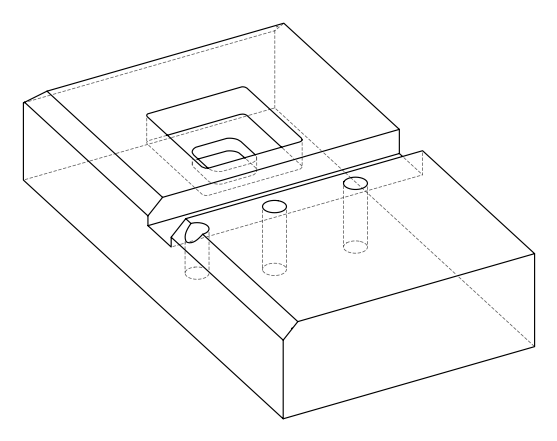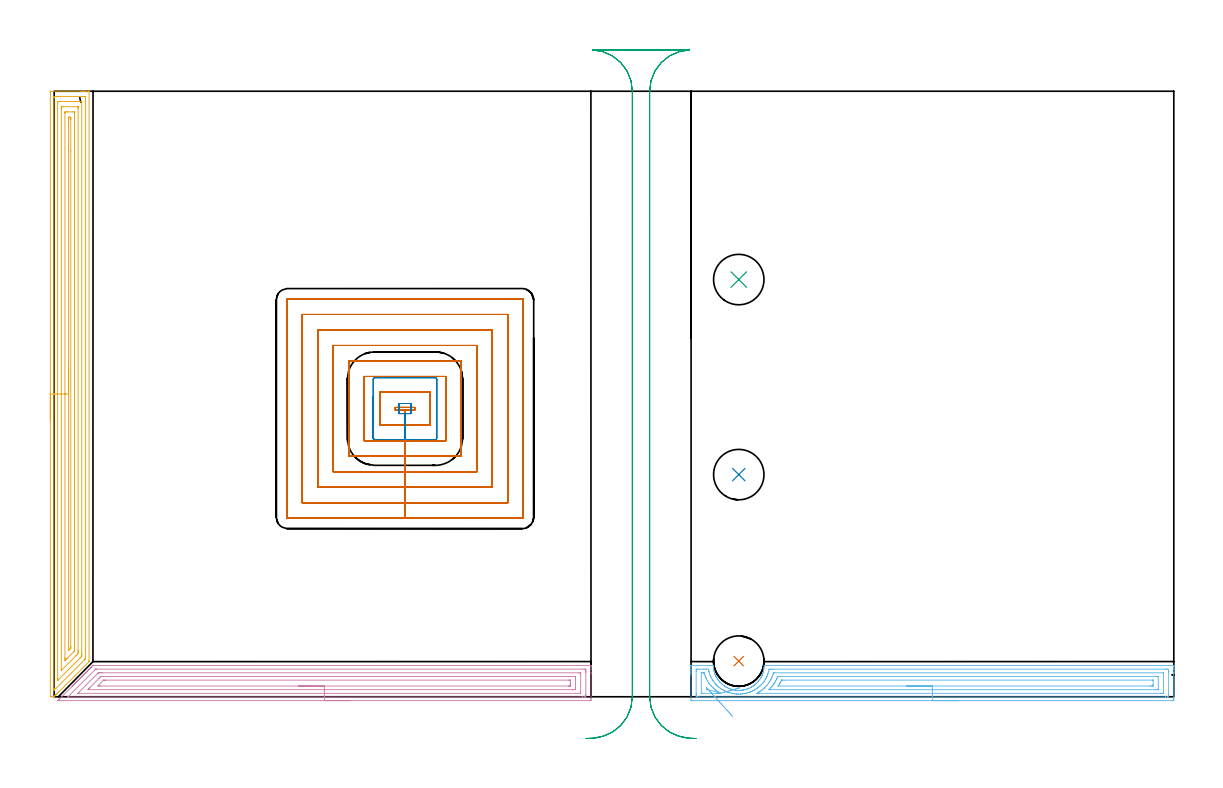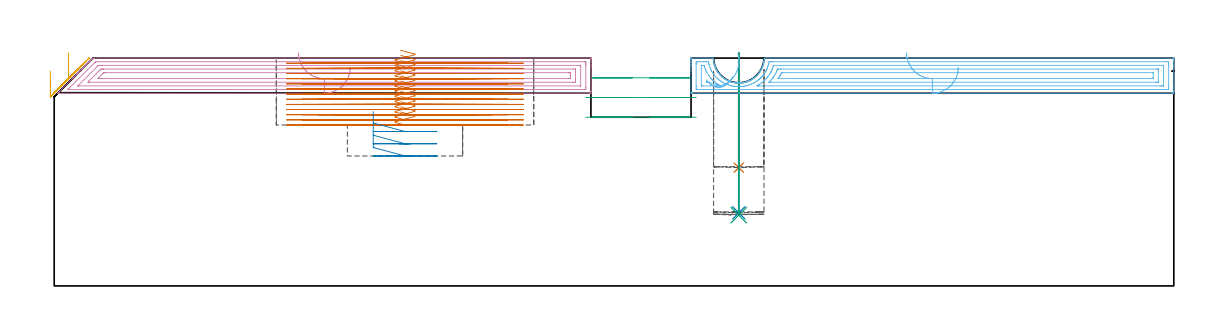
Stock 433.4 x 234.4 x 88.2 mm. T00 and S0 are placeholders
(PLAN: 9 operations, 4 tool changes, 73.3 min)
(1 INDEXABLE_INSERT_DRILL_BLIND_HOLE_FROM_SOLID | STEP1POCKET | NXT0302_010 | 0.18 min | 12574 mm3)
(2 INDEXABLE_INSERT_DRILL_BLIND_HOLE_FROM_SOLID_1 | STEP1POCKET_1 | NXT0302_010 | 0.25 min | 17792 mm3)
(3 INDEXABLE_INSERT_DRILL_BLIND_HOLE_FROM_SOLID_2 | STEP1POCKET_2 | NXT0302_010 | 0.25 min | 18059 mm3)
(4 AREA_MILL | FG_CHAMFER_SURFACE | UGT0205_001 | 8.28 min | 19848 mm3)
(5 AREA_MILL_1 | FG_CHAMFER_SURFACE_1 | UGT0205_001 | 11.18 min | 25410 mm3)
(6 AREA_MILL_2 | FG_CHAMFER_SURFACE_2 | UGT0205_001 | 7.59 min | 17321 mm3)
(7 MILL_RECTANGULAR_POCKET | POCKET_RECTANGULAR_STRAIGHT | NXT0201_009 | Follow Part, ap 2, ae 75% | 40.64 min | 239277 mm3)
(8 MILL_RECTANGULAR_POCKET_1 | POCKET_RECTANGULAR_STRAIGHT_1 | UGT0201_136 | Follow Part, ap 5, ae 75% | 1.23 min | 22348 mm3)
(9 MILL_RECTANGULAR_SLOT | SLOT_RECTANGULAR | UGT0201_004 | Follow Part, ap 8, ae 75% | 3.7 min | 206503 mm3)
(TOOL NXT0302_010 | Index. Insert Drill 19.5mm [880-D1950L25-05] | D19.5 PA176 FL98 Z2)
(TOOL UGT0205_001 | Chamfer Mill 20 x 3 x 45 deg. | D20 FL50 Z2)
(TOOL NXT0201_009 | ENDMILL 8mm [2P460-0800-NA 1630] | D8 FL26 Z6)
(TOOL UGT0201_136 | Carbide End Mill 20.0 | D20 FL30 Z4)
(TOOL UGT0201_004 | End Mill 32 mm | D32 FL53 Z6)
(OP 1 INDEXABLE_INSERT_DRILL_BLIND_HOLE_FROM_SOLID)
G17 G21 G94 G90
T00 M6
G54
G17 G0 G90 X265. Y13.8 S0 M3
G43 Z98.2 H1
G94 G81 G98 Z45.8 F250. R90.2
G80
M5
M2
(OP 2 INDEXABLE_INSERT_DRILL_BLIND_HOLE_FROM_SOLID_1)
G17 G21 G94 G90
T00 M6
G54
G17 G0 G90 X265. Y86. S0 M3
G43 Z98.2 H1
G94 G81 G98 Z28.3 F250. R90.2
G80
M5
M2
(OP 3 INDEXABLE_INSERT_DRILL_BLIND_HOLE_FROM_SOLID_2)
G17 G21 G94 G90
T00 M6
G54
G17 G0 G90 X265. Y161.5 S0 M3
G43 Z98.2 H1
G94 G81 G98 Z27.4 F250. R90.2
G80
M5
M2
(OP 4 AREA_MILL)
G17 G21 G94 G90
T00 M6
G54
G17 G0 G90 X114.6 Y-1.5 S1061 M3
G43 Z98.2 H0
Z84.6
G94 G1 X114.562 Z83.728 F250.
X114.448 Z82.863
X114.259 Z82.012
X113.997 Z81.18
X113.663 Z80.374
X113.26 Z79.6
X112.792 Z78.864
X112.26 Z78.172
X111.671 Z77.529
X111.028 Z76.939
X110.336 Z76.408
X109.6 Z75.94
X108.826 Z75.537
X108.02 Z75.203
X107.188 Z74.941
X106.336 Z74.752
X105.472 Z74.638
X104.6 Z74.6
X1.62
X1.407 Y-1.497
Y-1.492 Z74.605
X1.878 Y-1.022 Z75.078
X2.266 Y-0.633 Z75.465
X6.969 Y4.07 Z80.169
X7.012 Y4.113 Z80.211
X7.057 Y4.157 Z80.256
X7.265 Y4.365 Z80.464
X7.309 Y4.41 Z80.507
X7.354 Y4.455 Z80.554
X7.561 Y4.661 Z80.76
X7.605 Y4.707 Z80.804
X7.652 Y4.752 Z80.851
X7.857 Y4.957 Z81.056
X7.902 Y5.003 Z81.1
X7.949 Y5.05 Z81.149
X8.153 Y5.253 Z81.352
X8.199 Y5.3 Z81.397
X8.247 Y5.347 Z81.446
X8.449 Y5.549 Z81.648
X8.495 Y5.597 Z81.694
X8.544 Y5.644 Z81.743
X8.745 Y5.845 Z81.944
X8.792 Y5.893 Z81.99
X8.841 Y5.942 Z82.041
X9.041 Y6.141 Z82.24
X9.089 Y6.19 Z82.287
X9.139 Y6.239 Z82.338
X9.336 Y6.437 Z82.536
X9.385 Y6.487 Z82.584
X9.436 Y6.537 Z82.636
X9.632 Y6.733 Z82.832
X9.682 Y6.783 Z82.88
X9.734 Y6.834 Z82.933
X9.928 Y7.029 Z83.128
X9.979 Y7.08 Z83.177
X10.031 Y7.131 Z83.23
X10.224 Y7.325 Z83.424
X10.275 Y7.377 Z83.473
X10.328 Y7.429 Z83.528
X10.52 Y7.62 Z83.719
X10.572 Y7.673 Z83.77
X10.626 Y7.726 Z83.825
X10.816 Y7.916 Z84.015
X10.868 Y7.97 Z84.067
X10.923 Y8.023 Z84.122
X11.112 Y8.212 Z84.311
X11.165 Y8.266 Z84.363
X11.22 Y8.321 Z84.42
X11.408 Y8.508 Z84.607
X11.462 Y8.563 Z84.66
X11.518 Y8.618 Z84.717
X11.704 Y8.804 Z84.903
X11.758 Y8.86 Z84.957
X11.815 Y8.916 Z85.015
X12. Y9.1 Z85.199
X12.055 Y9.156 Z85.253
X12.113 Y9.213 Z85.312
X12.296 Y9.396 Z85.495
X12.352 Y9.453 Z85.55
X12.41 Y9.51 Z85.609
X12.591 Y9.692 Z85.791
X12.648 Y9.75 Z85.846
X12.707 Y9.808 Z85.907
X12.887 Y9.988 Z86.087
X12.945 Y10.046 Z86.143
X13.005 Y10.105 Z86.204
X13.183 Y10.284 Z86.383
X13.242 Y10.343 Z86.44
X13.302 Y10.403 Z86.502
X13.479 Y10.58 Z86.679
X13.538 Y10.64 Z86.736
X13.6 Y10.7 Z86.799
X13.775 Y10.876 Z86.975
X13.835 Y10.936 Z87.033
X13.897 Y10.997 Z87.096
X14.071 Y11.171 Z87.27
X14.131 Y11.233 Z87.33
X14.194 Y11.295 Z87.394
X14.367 Y11.467 Z87.566
X14.428 Y11.53 Z87.626
X14.925 Y12.025 Z88.124
X14.996 Y12.094 Z88.192
X15.384 Y12.1 Z88.2
X207.645
X207.79 Y12.097 Z88.188
X207.793 Y12.058 Z88.15
X207.8 Y11.703 Z87.802
Y11.259 Z87.359
Y10.64 Z86.735
Y9.44 Z85.537
Y8.86 Z84.954
Y-0.64 Z75.458
X207.798 Y-0.93 Z75.167
X207.792 Y-1.492 Z74.606
X207.764 Y-1.494 Z74.604
X207.199 Y-1.5 Z74.6
X104.6
Y-0.086 Z76.014
X5.57
X5.524 Y-0.085 Z76.015
X5.432 Y-0.082 Z76.018
X5.285 Y-0.076 Z76.024
X5.317 Y-0.04 Z76.06
X5.441 Y0.089 Z76.189
X5.57 Y0.22 Z76.32
X15.687 Y10.337 Z86.437
X15.993 Y10.64 Z86.74
X16.026 Y10.668 Z86.768
X16.039 Y10.678 Z86.778
X16.092 Y10.681 Z86.781
X16.184 Y10.685 Z86.785
X16.23 Y10.686 Z86.786
X16.276
X204.522
X205.371 Y10.683 Z86.783
X205.414 Y10.68 Z86.78
X205.79 Y10.64 Z86.74
X205.797 Y10.258 Z86.358
X205.799 Y9.75 Z85.85
X205.8 Y9.365 Z85.465
X205.799 Y0.85 Z76.95
X205.798 Y0.468 Z76.568
X205.79 Y-0.04 Z76.06
X205.455 Y-0.08 Z76.02
X205.414 Y-0.082 Z76.018
X204.568 Y-0.086 Z76.014
X204.522
X104.6
Y1.328 Z77.428
X9.551 Y1.329 Z77.429
X9.15 Y1.332 Z77.432
X9.139 Y1.334 Z77.434
Y1.336 Z77.436
Y1.338 Z77.438
X16.659 Y8.86 Z84.96
X16.915 Y9.112 Z85.212
X17.003 Y9.197 Z85.297
X17.071 Y9.26 Z85.36
X17.168 Y9.264 Z85.364
X17.65 Y9.269 Z85.369
X18.06 Y9.271 Z85.371
X18.54
X203.218
X203.63 Y9.269 Z85.369
X203.766 Y9.266 Z85.366
X203.783 Y9.265 Z85.365
X203.79 Y9.232 Z85.332
X203.795 Y9.142 Z85.242
X203.798 Y9.029 Z85.129
X203.8 Y8.86 Z84.96
Y8.69 Z84.79
Y1.571 Z77.671
X203.796 Y1.401 Z77.501
X203.792 Y1.353 Z77.453
X203.788 Y1.334 Z77.434
X203.783 Y1.333 Z77.433
X203.733 Y1.33 Z77.43
X203.63 Y1.329 Z77.429
X104.6 Y1.328 Z77.428
Y2.743 Z78.843
X13.6
X13.486 Y2.744 Z78.844
X13.037 Y2.749 Z78.849
X13.245 Y2.984 Z79.084
X13.404 Y3.151 Z79.251
X13.6 Y3.351 Z79.451
X13.684 Y3.436 Z79.536
X17.329 Y7.08 Z83.18
X17.695 Y7.444 Z83.544
X18.06 Y7.802 Z83.902
X18.121 Y7.85 Z83.95
X18.178 Y7.853 Z83.953
X18.953 Y7.857 Z83.957
X19.065
X201.067
X201.748 Y7.852 Z83.952
X201.782 Y7.851 Z83.951
X201.79 Y7.817 Z83.917
X201.795 Y7.719 Z83.819
X201.798 Y7.521 Z83.621
X201.8 Y7.125 Z83.225
Y3.52 Z79.62
X201.798 Y3.098 Z79.198
X201.794 Y2.887 Z78.987
X201.79 Y2.782 Z78.882
X201.777 Y2.749 Z78.849
X201.728 Y2.747 Z78.847
X200.953 Y2.743 Z78.843
X200.841
X104.6
Y4.157 Z80.257
X18.06
X17.421 Y4.158 Z80.258
X17.168 Y4.16 Z80.26
X16.931 Y4.164 Z80.264
X17.116 Y4.41 Z80.51
X17.139 Y4.439 Z80.539
X17.168 Y4.47 Z80.57
X18.953 Y6.254 Z82.354
X19.125 Y6.415 Z82.515
X19.156 Y6.436 Z82.536
X19.193 Y6.439 Z82.539
X19.272 Y6.441 Z82.541
X19.591 Y6.443 Z82.543
X19.845
X199.169
X199.423 Y6.442 Z82.542
X199.592 Y6.44 Z82.54
X199.727 Y6.436 Z82.536
X199.79 Y6.43 Z82.53
X199.792 Y6.399 Z82.499
X199.796 Y6.19 Z82.29
X199.8 Y5.561 Z81.661
Y5.3 Z81.4
Y4.671 Z80.771
X199.798 Y4.41 Z80.51
X199.795 Y4.253 Z80.353
X199.79 Y4.175 Z80.275
X199.786 Y4.164 Z80.264
X199.749 Y4.161 Z80.261
X199.677 Y4.159 Z80.259
X199.423 Y4.157 Z80.257
X199.169
X104.6
X103.728 Z80.295
X102.864 Z80.409
X102.012 Z80.598
X101.18 Z80.86
X100.374 Z81.194
X99.6 Z81.597
X98.864 Z82.065
X98.172 Z82.596
X97.529 Z83.186
X96.94 Z83.829
X96.408 Z84.521
X95.94 Z85.257
X95.537 Z86.031
X95.203 Z86.837
X94.941 Z87.669
X94.752 Z88.52
X94.638 Z89.385
X94.6 Z90.257
G0 Z98.2
M5
M2
(OP 5 AREA_MILL_1)
G17 G21 G94 G90
T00 M6
G54
G17 G0 G90 X-1.5 Y107.2 S1061 M3
G43 Z98.2 H0
Z83.2
G94 G1 Y107.238 Z82.328 F250.
Y107.352 Z81.464
Y107.541 Z80.612
Y107.803 Z79.78
Y108.137 Z78.974
Y108.54 Z78.2
Y109.008 Z77.464
Y109.54 Z76.772
Y110.129 Z76.129
Y110.772 Z75.54
Y111.464 Z75.009
Y112.2 Z74.54
Y112.974 Z74.137
Y113.78 Z73.803
Y114.612 Z73.541
Y115.463 Z73.352
Y116.328 Z73.238
Y117.2 Z73.2
Y233.782
X-1.495 Y234.225 Z73.203
X-1.492 Y234.39 Z73.206
X-1.322 Y234.4 Z73.375
X10.407 Z85.101
X10.95 Z85.647
X11.288 Z85.984
X11.831 Z86.527
X12.169 Z86.864
X13.155 Z87.855
X13.497 Y234.394 Z88.187
Y234.393 Z88.188
X13.5 Y234.229 Z88.2
Y14.018
X13.502 Y13.61 Z88.196
X13.492 Y13.592 Z88.191
X1.593 Y1.692 Z76.29
X1.264 Y1.364 Z75.964
X1.032 Y1.132 Z75.732
X0.817 Y0.916 Z75.515
X0.712 Y0.81 Z75.408
X0.611 Y0.711 Z75.311
X0.518 Y0.618 Z75.218
X0.418 Y0.517 Z75.114
X0.321 Y0.421 Z75.021
X0.22 Y0.32 Z74.92
X0.125 Y0.223 Z74.821
X0.031 Y0.131 Z74.731
X-0.081 Y0.022 Z74.619
X-0.108 Y0.003 Z74.59
X-0.169 Y0.001 Z74.529
X-0.202 Y0. Z74.496
X-0.434 Z74.265
X-1.267 Z73.432
X-1.493 Y0.01 Z73.205
X-1.5 Y0.06 Z73.2
Y117.2
X-0.086 Z74.614
X-0.085 Y231.91 Z74.615
X-0.084 Y231.995 Z74.616
X-0.079 Y232.39 Z74.621
X0.316 Y232.397 Z75.016
X0.712 Y232.399 Z75.412
X1.194 Y232.4 Z75.894
X11.288 Y232.399 Z85.988
X11.773 Y232.397 Z86.473
X11.987 Y232.39 Z86.687
X12.079 Y232.364 Z86.779
X12.084 Y232.081 Z86.784
X12.085 Y231.995 Z86.785
Y14.912
X12.083 Y14.71 Z86.783
X12.081 Y14.66 Z86.781
X12.078 Y14.64 Z86.778
X12.063 Y14.621 Z86.763
X11.999 Y14.553 Z86.699
X11.821 Y14.371 Z86.521
X0.068 Y2.618 Z74.768
X-0.03 Y2.523 Z74.67
X-0.063 Y2.494 Z74.637
X-0.077 Y2.484 Z74.623
X-0.079 Y2.49 Z74.621
X-0.081 Y2.597 Z74.619
X-0.086 Y3.213 Z74.614
Y3.298
Y117.2
X1.328 Z76.028
X1.329 Y230.209 Z76.029
X1.33 Y230.343 Z76.03
X1.332 Y230.375 Z76.032
X1.335 Y230.386 Z76.035
X1.343 Y230.39 Z76.043
X1.407 Y230.397 Z76.107
X1.593 Y230.399 Z76.293
X2.286 Y230.4 Z76.986
X10.218 Z84.918
X10.407 Y230.398 Z85.107
X10.595 Y230.394 Z85.295
X10.648 Y230.39 Z85.348
X10.665 Y230.384 Z85.365
X10.667 Y230.369 Z85.367
X10.67 Y230.298 Z85.37
X10.671 Y230.209 Z85.371
Y229.94
Y16.698
Y16.431
X10.666 Y15.805 Z85.366
X10.664 Y15.676 Z85.364
X10.601 Y15.608 Z85.301
X10.407 Y15.408 Z85.107
X10.161 Y15.161 Z84.861
X9.912 Y14.912 Z84.612
X1.593 Y6.593 Z76.293
X1.456 Y6.458 Z76.156
X1.364 Y6.372 Z76.064
X1.338 Y6.349 Z76.038
X1.335 Y6.361 Z76.035
X1.333 Y6.424 Z76.033
X1.33 Y6.603 Z76.03
X1.329 Y6.871 Z76.029
X1.328 Y7.14 Z76.028
Y117.2
X2.743 Z77.443
Y227.529
X2.745 Y228.148 Z77.445
X2.748 Y228.357 Z77.448
X2.749 Y228.385 Z77.449
X2.766 Y228.39 Z77.466
X2.819 Y228.395 Z77.519
X2.926 Y228.398 Z77.626
X3.356 Y228.4 Z78.056
X9.076 Y228.399 Z83.776
X9.179 Y228.397 Z83.879
X9.23 Y228.393 Z83.93
X9.25 Y228.39 Z83.95
X9.251 Y228.376 Z83.951
X9.254 Y228.269 Z83.954
X9.257 Y227.801 Z83.957
Y17.864
X9.255 Y17.592 Z83.955
X9.25 Y16.977 Z83.95
X9.243 Y16.698 Z83.943
X8.501 Y15.95 Z83.201
X2.881 Y10.33 Z77.581
X2.839 Y10.29 Z77.539
X2.772 Y10.23 Z77.472
X2.749 Y10.21 Z77.449
X2.747 Y10.229 Z77.447
X2.745 Y10.282 Z77.445
X2.743 Y10.445 Z77.443
Y10.732
Y117.2
X4.157 Z78.857
Y225.905
X4.159 Y226.068 Z78.859
X4.164 Y226.385 Z78.864
X4.237 Y226.39 Z78.937
X4.472 Y226.397 Z79.172
X5.119 Y226.4 Z79.819
X5.351 Z80.051
X7.113 Z81.813
X7.763 Y226.399 Z82.463
X7.806 Y226.397 Z82.506
X7.829 Y226.394 Z82.529
X7.835 Y226.392 Z82.535
X7.837 Y226.312 Z82.537
X7.842 Y225.986 Z82.542
X7.843 Y225.823 Z82.543
Y225.742
Y18.322
X7.842 Y18.159 Z82.542
X7.838 Y17.833 Z82.538
X7.836 Y17.745 Z82.536
X7.829 Y17.735 Z82.529
X7.809 Y17.711 Z82.509
X7.763 Y17.661 Z82.463
X7.728 Y17.626 Z82.428
X5.013 Y14.912 Z79.713
X4.622 Y14.522 Z79.322
X4.237 Y14.144 Z78.937
X4.173 Y14.083 Z78.873
X4.162 Y14.094 Z78.862
X4.16 Y14.097 Z78.86
X4.157 Y14.912 Z78.857
Y14.993
Y117.2
X5.571 Z80.271
Y223.062
X5.572 Y223.496 Z80.272
X5.575 Y223.955 Z80.275
X5.578 Y224.383 Z80.278
X6. Y224.39 Z80.7
X6.422 Y224.38 Z81.122
X6.425 Y223.955 Z81.125
X6.428 Y223.522 Z81.128
X6.429 Y211.349 Z81.129
X6.428 Y19.378 Z81.128
X6.426 Y18.947 Z81.126
X6.422 Y18.83 Z81.122
X6.419 Y18.779 Z81.119
X6.384 Y18.742 Z81.084
X6.137 Y18.485 Z80.837
X6.068 Y18.416 Z80.768
X6. Y18.348 Z80.7
X5.621 Y17.976 Z80.321
X5.589 Y17.949 Z80.289
X5.577 Y17.941 Z80.277
X5.574 Y17.958 Z80.274
X5.573 Y17.977 Z80.273
X5.571 Y18.026 Z80.271
Y117.2
Y118.072 Z80.309
Y118.936 Z80.423
Y119.788 Z80.612
Y120.62 Z80.874
Y121.426 Z81.208
Y122.2 Z81.611
Y122.936 Z82.08
Y123.628 Z82.611
Y124.271 Z83.2
Y124.86 Z83.843
Y125.391 Z84.535
Y125.86 Z85.271
Y126.263 Z86.045
Y126.597 Z86.851
Y126.859 Z87.683
Y127.048 Z88.535
Y127.162 Z89.4
Y127.2 Z90.271
G0 Z98.2
M5
M2
(OP 6 AREA_MILL_2)
G17 G21 G94 G90
T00 M6
G54
G17 G0 G90 X349.95 Y-1.5 S1061 M3
G43 Z98.2 H0
Z84.6
G94 G1 X349.912 Z83.728 F250.
X349.798 Z82.864
X349.609 Z82.012
X349.347 Z81.18
X349.013 Z80.374
X348.61 Z79.6
X348.142 Z78.864
X347.61 Z78.172
X347.021 Z77.529
X346.378 Z76.94
X345.686 Z76.409
X344.95 Z75.94
X344.176 Z75.537
X343.37 Z75.203
X342.538 Z74.941
X341.686 Z74.752
X340.822 Z74.638
X339.95 Z74.6
X247.109
X246.785 Y-1.497 Z74.602
X246.51 Y-1.492 Z74.606
X246.5 Y-1.213 Z74.885
Y8.86 Z84.954
Y9.426 Z85.522
Y9.75 Z85.846
Y10.316 Z86.412
Y10.64 Z86.735
Y11.288 Z87.387
Y11.685 Z87.784
X246.507 Y12.056 Z88.148
X246.51 Y12.097 Z88.188
X246.663 Y12.1 Z88.2
X255.143
X255.149 Y12.098 Z88.197
X255.152 Y12.096 Z88.196
X255.176 Y11.631 Z87.729
X255.212 Y11.228 Z87.324
X255.216 Y11.193 Z87.288
X255.224 Y11.116 Z87.212
X255.358 Y10.341 Z86.44
X255.456 Y9.897 Z85.996
X255.497 Y9.75 Z85.846
X255.536 Y9.608 Z85.707
X255.578 Y9.456 Z85.555
X255.724 Y9.011 Z85.11
X255.797 Y8.816 Z84.914
X255.835 Y8.716 Z84.815
X255.889 Y8.571 Z84.67
X255.955 Y8.415 Z84.513
X255.999 Y8.309 Z84.408
X256.036 Y8.227 Z84.325
X256.116 Y8.05 Z84.147
X256.158 Y7.97 Z84.066
X256.233 Y7.822 Z83.921
X256.304 Y7.685 Z83.785
X256.334 Y7.634 Z83.733
X256.396 Y7.525 Z83.621
X256.442 Y7.444 Z83.542
X256.558 Y7.239 Z83.338
X256.834 Y6.8 Z82.9
X257.008 Y6.546 Z82.645
X257.226 Y6.261 Z82.359
X257.252 Y6.227 Z82.326
X257.282 Y6.19 Z82.289
X257.505 Y5.917 Z82.013
X257.657 Y5.745 Z81.839
X257.7 Y5.695 Z81.791
X257.821 Y5.562 Z81.66
X257.899 Y5.477 Z81.576
X258.362 Y5.03 Z81.129
X258.573 Y4.84 Z80.94
X258.791 Y4.657 Z80.757
X259.133 Y4.396 Z80.495
X259.285 Y4.286 Z80.385
X259.48 Y4.145 Z80.244
X259.581 Y4.077 Z80.176
X259.683 Y4.012 Z80.111
X260.126 Y3.751 Z79.85
X260.269 Y3.673 Z79.773
X260.499 Y3.55 Z79.647
X260.553 Y3.52 Z79.619
X260.575 Y3.508 Z79.607
X261.096 Y3.261 Z79.357
X261.186 Y3.223 Z79.323
X261.282 Y3.185 Z79.284
X261.392 Y3.143 Z79.238
X261.467 Y3.113 Z79.209
X261.726 Y3.02 Z79.118
X261.911 Y2.954 Z79.053
X262.359 Y2.817 Z78.916
X262.804 Y2.704 Z78.803
X263.251 Y2.612 Z78.711
X263.624 Y2.555 Z78.651
X263.696 Y2.544 Z78.64
X264.142 Y2.494 Z78.59
X264.376 Y2.478 Z78.576
X264.483 Y2.472 Z78.567
X264.569 Y2.466 Z78.564
X264.588 Y2.465 Z78.562
X264.963 Y2.457 Z78.55
X265.034 Y2.455 Z78.549
X265.48 Y2.469 Z78.565
X265.526 Y2.472 Z78.567
X265.61 Y2.478 Z78.575
X265.856 Y2.497 Z78.59
X265.926 Y2.502 Z78.596
X266.268 Y2.54 Z78.639
X266.373 Y2.553 Z78.651
X266.748 Y2.615 Z78.712
X266.818 Y2.626 Z78.724
X267.265 Y2.721 Z78.82
X267.641 Y2.82 Z78.917
X267.71 Y2.838 Z78.935
X268.157 Y2.979 Z79.076
X268.332 Y3.042 Z79.139
X268.534 Y3.115 Z79.21
X268.602 Y3.139 Z79.236
X268.669 Y3.165 Z79.264
X268.814 Y3.223 Z79.322
X268.904 Y3.26 Z79.358
X268.98 Y3.298 Z79.394
X269.493 Y3.544 Z79.643
X269.873 Y3.753 Z79.849
X269.943 Y3.791 Z79.887
X270.385 Y4.056 Z80.154
X270.462 Y4.107 Z80.206
X270.519 Y4.145 Z80.244
X270.881 Y4.41 Z80.506
X270.902 Y4.425 Z80.522
X271.212 Y4.665 Z80.764
X271.277 Y4.716 Z80.815
X271.634 Y5.03 Z81.129
X272.169 Y5.553 Z81.65
X272.492 Y5.916 Z82.013
X272.784 Y6.275 Z82.375
X273.061 Y6.644 Z82.743
X273.167 Y6.8 Z82.899
X273.327 Y7.056 Z83.155
X273.442 Y7.239 Z83.338
X273.66 Y7.625 Z83.725
X273.693 Y7.685 Z83.785
X273.804 Y7.906 Z84.004
X273.836 Y7.97 Z84.066
X273.89 Y8.076 Z84.175
X273.953 Y8.2 Z84.299
X273.965 Y8.23 Z84.329
X274.043 Y8.415 Z84.509
X274.109 Y8.572 Z84.668
X274.276 Y9.012 Z85.11
X274.422 Y9.456 Z85.554
X274.503 Y9.75 Z85.843
X274.544 Y9.899 Z85.994
X274.646 Y10.342 Z86.439
X274.725 Y10.784 Z86.881
X274.78 Y11.226 Z87.325
X274.846 Y12.012 Z88.11
X274.859 Y12.094 Z88.192
X275.675 Y12.1 Z88.2
X433.237
X433.39 Y12.097 Z88.188
X433.393 Y12.056 Z88.148
X433.4 Y11.684 Z87.784
Y11.288 Z87.387
Y10.64 Z86.735
Y9.426 Z85.522
Y8.86 Z84.954
Y-0.647 Z75.451
X433.398 Y-0.93 Z75.168
X433.392 Y-1.492 Z74.606
X433.357 Y-1.494 Z74.604
X432.791 Y-1.5 Z74.6
X339.95
Y-0.086 Z76.014
X249.787 Y-0.085 Z76.015
X248.937 Y-0.083 Z76.017
X248.894 Y-0.08 Z76.02
X248.51 Y-0.04 Z76.06
X248.503 Y0.351 Z76.451
X248.501 Y0.85 Z76.95
X248.5 Y1.243 Z77.343
X248.501 Y9.75 Z85.85
X248.502 Y10.14 Z86.24
X248.51 Y10.64 Z86.74
X248.854 Y10.68 Z86.78
X248.894 Y10.682 Z86.782
X249.741 Y10.686 Z86.786
X251.526
X252.421 Y10.684 Z86.784
X252.465 Y10.683 Z86.783
X253.281 Y10.64 Z86.74
X253.296 Y10.578 Z86.678
X253.358 Y10.257 Z86.357
X253.468 Y9.75 Z85.85
X253.502 Y9.606 Z85.706
X253.73 Y8.86 Z84.96
X253.929 Y8.29 Z84.39
X254.065 Y7.97 Z84.07
X254.251 Y7.549 Z83.649
X254.503 Y7.08 Z83.18
X254.84 Y6.493 Z82.593
X255.037 Y6.19 Z82.29
X255.143 Y6.032 Z82.132
X255.71 Y5.3 Z81.4
X256.036 Y4.92 Z81.02
X256.285 Y4.654 Z80.754
X256.536 Y4.41 Z80.51
X256.929 Y4.042 Z80.142
X257.211 Y3.799 Z79.899
X257.567 Y3.52 Z79.62
X257.821 Y3.331 Z79.431
X258.436 Y2.908 Z79.008
X258.714 Y2.742 Z78.842
X258.758 Y2.717 Z78.817
X258.915 Y2.63 Z78.73
X259.607 Y2.272 Z78.372
X260.271 Y1.968 Z78.068
X260.499 Y1.874 Z77.974
X260.539 Y1.859 Z77.959
X260.878 Y1.74 Z77.84
X261.392 Y1.578 Z77.678
X261.626 Y1.508 Z77.608
X262.285 Y1.345 Z77.445
X262.783 Y1.244 Z77.344
X263.178 Y1.181 Z77.281
X263.332 Y1.158 Z77.258
X263.949 Y1.092 Z77.192
X264.07 Y1.083 Z77.183
X264.762 Y1.051 Z77.151
X264.963 Y1.045 Z77.145
X265.641 Y1.064 Z77.164
X265.856 Y1.079 Z77.179
X266.462 Y1.136 Z77.236
X266.748 Y1.17 Z77.27
X267.24 Y1.25 Z77.35
X267.641 Y1.331 Z77.431
X267.976 Y1.406 Z77.506
X268.534 Y1.556 Z77.656
X268.676 Y1.598 Z77.698
X269.122 Y1.74 Z77.84
X269.38 Y1.832 Z77.932
X269.427 Y1.85 Z77.95
X269.982 Y2.076 Z78.176
X270.319 Y2.236 Z78.336
X270.584 Y2.366 Z78.466
X271.09 Y2.63 Z78.73
X271.186 Y2.682 Z78.782
X271.212 Y2.698 Z78.798
X271.721 Y3.012 Z79.112
X272.105 Y3.275 Z79.375
X272.247 Y3.378 Z79.478
X272.436 Y3.52 Z79.62
X272.749 Y3.768 Z79.868
X272.997 Y3.978 Z80.078
X273.225 Y4.184 Z80.284
X273.463 Y4.41 Z80.51
X273.678 Y4.622 Z80.722
X273.89 Y4.839 Z80.939
X274.107 Y5.084 Z81.184
X274.289 Y5.3 Z81.4
X274.509 Y5.573 Z81.673
X274.783 Y5.926 Z82.026
X274.892 Y6.081 Z82.181
X274.963 Y6.19 Z82.29
X275.236 Y6.628 Z82.728
X275.5 Y7.08 Z83.18
X275.563 Y7.192 Z83.292
X275.675 Y7.407 Z83.507
X275.857 Y7.789 Z83.889
X275.933 Y7.97 Z84.07
X276.114 Y8.423 Z84.523
X276.27 Y8.86 Z84.96
X276.343 Y9.084 Z85.184
X276.535 Y9.75 Z85.85
X276.542 Y9.776 Z85.876
X276.568 Y9.888 Z85.988
X276.696 Y10.512 Z86.612
X276.725 Y10.64 Z86.74
X277.418 Y10.683 Z86.783
X277.461 Y10.684 Z86.784
X278.307 Y10.686 Z86.786
X430.113
X430.963 Y10.683 Z86.783
X431.006 Y10.68 Z86.78
X431.39 Y10.64 Z86.74
X431.397 Y10.249 Z86.349
X431.399 Y9.75 Z85.85
X431.4 Y9.357 Z85.457
X431.399 Y0.85 Z76.95
X431.398 Y0.459 Z76.559
X431.39 Y-0.04 Z76.06
X431.046 Y-0.08 Z76.02
X431.006 Y-0.082 Z76.018
X430.159 Y-0.086 Z76.014
X430.113
X339.95
Y1.328 Z77.428
X272.997 Y1.329 Z77.429
X272.516 Y1.33 Z77.43
X272.165 Y1.334 Z77.434
X272.105 Y1.335 Z77.435
X272.034 Y1.352 Z77.452
X272.071 Y1.376 Z77.476
X272.105 Y1.397 Z77.497
X272.324 Y1.522 Z77.622
X272.704 Y1.74 Z77.84
X272.886 Y1.851 Z77.951
X272.997 Y1.921 Z78.021
X273.419 Y2.21 Z78.31
X273.89 Y2.549 Z78.649
X273.995 Y2.63 Z78.73
X274.427 Y2.985 Z79.085
X274.783 Y3.292 Z79.392
X274.901 Y3.402 Z79.502
X275.023 Y3.52 Z79.62
X275.348 Y3.847 Z79.947
X275.675 Y4.186 Z80.286
X275.781 Y4.305 Z80.405
X275.87 Y4.41 Z80.51
X276.183 Y4.794 Z80.894
X276.579 Y5.3 Z81.4
X276.925 Y5.834 Z81.934
X277.145 Y6.19 Z82.29
X277.262 Y6.388 Z82.488
X277.461 Y6.74 Z82.84
X277.575 Y6.966 Z83.066
X277.628 Y7.08 Z83.18
X277.854 Y7.578 Z83.678
X278.011 Y7.97 Z84.07
X278.105 Y8.218 Z84.318
X278.328 Y8.86 Z84.96
X278.334 Y8.879 Z84.979
X278.354 Y8.948 Z85.048
X278.43 Y9.198 Z85.298
X278.452 Y9.265 Z85.365
X278.475 Y9.266 Z85.366
X278.593 Y9.269 Z85.369
X278.834 Y9.271 Z85.371
X429.22
X429.358 Y9.27 Z85.37
X429.38 Y9.268 Z85.368
X429.386 Y9.266 Z85.366
X429.39 Y9.253 Z85.353
X429.396 Y9.158 Z85.258
X429.399 Y9.039 Z85.139
Y1.562 Z77.662
X429.393 Y1.382 Z77.482
X429.39 Y1.336 Z77.436
X429.373 Y1.334 Z77.434
X429.323 Y1.331 Z77.431
X429.22 Y1.33 Z77.43
X428.74 Y1.329 Z77.429
X428.328
X339.95 Y1.328 Z77.428
Y2.743 Z78.843
X277.348
X276.823 Y2.746 Z78.846
X276.731 Y2.748 Z78.848
X276.719 Y2.75 Z78.85
X276.723 Y2.757 Z78.857
X276.749 Y2.787 Z78.887
X277.022 Y3.067 Z79.167
X277.461 Y3.532 Z79.632
X277.856 Y4.016 Z80.116
X278.17 Y4.41 Z80.51
X278.25 Y4.513 Z80.613
X278.354 Y4.652 Z80.752
X278.613 Y5.042 Z81.142
X278.778 Y5.3 Z81.4
X278.956 Y5.59 Z81.69
X279.246 Y6.083 Z82.183
X279.284 Y6.152 Z82.252
X279.304 Y6.19 Z82.29
X279.576 Y6.751 Z82.851
X279.728 Y7.08 Z83.18
X279.854 Y7.364 Z83.464
X280.051 Y7.839 Z83.939
X280.139 Y7.85 Z83.95
X280.256 Y7.853 Z83.953
X281.032 Y7.857 Z83.957
X281.145
X426.655
X427.34 Y7.853 Z83.953
X427.378 Y7.851 Z83.951
X427.39 Y7.847 Z83.947
X427.392 Y7.826 Z83.926
X427.397 Y7.725 Z83.825
X427.399 Y7.522 Z83.622
Y3.092 Z79.192
X427.396 Y2.879 Z78.979
X427.392 Y2.772 Z78.872
X427.39 Y2.751 Z78.851
X427.372 Y2.749 Z78.849
X427.319 Y2.746 Z78.846
X426.542 Y2.743 Z78.843
X426.429
X339.95
Y4.157 Z80.257
X280.333
X280.307 Y4.158 Z80.258
X280.272 Y4.161 Z80.261
X280.258 Y4.163 Z80.263
X280.257 Y4.168 Z80.268
X280.27 Y4.196 Z80.296
X280.301 Y4.248 Z80.348
X280.404 Y4.41 Z80.51
X280.647 Y4.794 Z80.894
X280.955 Y5.3 Z81.4
X280.983 Y5.348 Z81.448
X281.032 Y5.433 Z81.533
X281.292 Y5.931 Z82.031
X281.425 Y6.19 Z82.29
X281.528 Y6.388 Z82.488
X281.55 Y6.425 Z82.525
X281.561 Y6.436 Z82.536
X281.587 Y6.438 Z82.538
X281.672 Y6.441 Z82.541
X281.924 Y6.443 Z82.543
X282.563
X425.396 Y6.442 Z82.542
X425.397
X425.399 Y6.44 Z82.54
X425.4 Y4.659 Z80.759
X425.397 Y4.41 Z80.51
X425.394 Y4.25 Z80.35
X425.39 Y4.176 Z80.276
X425.264 Y4.164 Z80.264
X425.008 Y4.16 Z80.26
X424.757 Y4.158 Z80.258
X424.118 Y4.157 Z80.257
X339.95
X339.078 Z80.295
X338.214 Z80.409
X337.362 Z80.598
X336.53 Z80.86
X335.724 Z81.194
X334.95 Z81.597
X334.214 Z82.065
X333.522 Z82.596
X332.879 Z83.186
X332.29 Z83.829
X331.758 Z84.521
X331.29 Z85.257
X330.887 Z86.031
X330.553 Z86.837
X330.291 Z87.669
X330.102 Z88.52
X329.988 Z89.385
X329.95 Z90.257
G0 Z98.2
X264.747 Y3.258
Z89.718
G1 X264.931 Y3.31 Z88.867
X265.042 Y3.341 Z88.002
X265.081 Y3.352 Z87.131
X265.047 Y3.342 Z86.259
X264.939 Y3.312 Z85.394
X264.76 Y3.262 Z84.542
X264.509 Y3.191 Z83.709
X264.19 Y3.101 Z82.902
X263.804 Y2.993 Z82.127
X263.355 Y2.866 Z81.39
X262.845 Y2.723 Z80.697
X262.279 Y2.564 Z80.052
X261.662 Y2.39 Z79.461
X260.997 Y2.203 Z78.928
X260.29 Y2.004 Z78.457
X259.546 Y1.795 Z78.053
X258.771 Y1.577 Z77.717
X257.97 Y1.352 Z77.452
X257.911 Y1.335 Z77.435
X257.821 Y1.334 Z77.434
X257.34 Y1.33 Z77.43
X256.929 Y1.329 Z77.429
X256.449 Y1.328 Z77.428
X251.093
X250.68 Y1.329 Z77.429
X250.542 Y1.33 Z77.43
X250.52 Y1.332 Z77.432
X250.514 Y1.334 Z77.434
X250.51 Y1.347 Z77.447
X250.504 Y1.442 Z77.542
X250.501 Y1.561 Z77.661
Y9.038 Z85.138
X250.507 Y9.218 Z85.318
X250.51 Y9.264 Z85.364
X250.527 Y9.266 Z85.366
X250.577 Y9.269 Z85.369
X250.68 Y9.27 Z85.37
X251.16 Y9.271 Z85.371
X251.366
X251.469 Y9.269 Z85.369
X251.52 Y9.267 Z85.367
X251.539 Y9.265 Z85.365
X251.572 Y9.203 Z85.303
X251.677 Y8.86 Z84.96
X251.723 Y8.709 Z84.809
X251.987 Y7.97 Z84.07
X252.273 Y7.271 Z83.371
X252.366 Y7.08 Z83.18
X252.465 Y6.881 Z82.981
X252.861 Y6.19 Z82.29
X253.358 Y5.392 Z81.492
X253.425 Y5.3 Z81.4
X253.635 Y5.024 Z81.124
X254.132 Y4.41 Z80.51
X254.251 Y4.269 Z80.369
X254.613 Y3.878 Z79.978
X254.977 Y3.52 Z79.62
X255.143 Y3.362 Z79.462
X255.533 Y3.015 Z79.115
X255.998 Y2.63 Z78.73
X256.036 Y2.599 Z78.699
X256.167 Y2.499 Z78.599
X256.929 Y1.978 Z78.078
X257.304 Y1.74 Z77.84
X257.97 Y1.352 Z77.452
X253.243 Y2.745 Z78.845
X252.56 Y2.747 Z78.847
X252.522 Y2.749 Z78.849
X252.51 Y2.753 Z78.853
X252.507 Y2.774 Z78.874
X252.503 Y2.875 Z78.975
X252.502 Y3.078 Z79.178
X252.505 Y3.481 Z79.581
X252.51 Y3.52 Z79.62
X252.523 Y3.537 Z79.637
X252.541 Y3.52 Z79.62
X253.243 Y2.745 Z78.845
X253.729 Y2.209 Z78.356
X254.241 Y1.644 Z77.933
X254.776 Y1.053 Z77.578
X255.33 Y0.442 Z77.293
X255.898 Y-0.185 Z77.081
X256.477 Y-0.823 Z76.944
X257.061 Y-1.468 Z76.883
X257.647 Y-2.114 Z76.898
X258.23 Y-2.757 Z76.988
X258.805 Y-3.392 Z77.154
X259.368 Y-4.013 Z77.394
X259.916 Y-4.617 Z77.706
X260.442 Y-5.198 Z78.088
X260.945 Y-5.752 Z78.537
X261.419 Y-6.275 Z79.049
X261.861 Y-6.763 Z79.621
X262.268 Y-7.213 Z80.248
X262.637 Y-7.62 Z80.926
G0 Z98.2
M5
M2
(OP 7 MILL_RECTANGULAR_POCKET)
G17 G21 G94 G90
T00 M6
G54
G17 G0 G90 X134.168 Y111.1 S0 M3
G43 Z98.2 H1
Z91.2
G94 G1 X139.6 Z89.745 F250.
Y112. Z89.503
X132. Z87.467
Y111.1 Z87.226
X135.8 Z86.208
X139.6 F500.
Y112.
X132.
Y111.1
X135.8
Y105.1
X145.6
Y118.
X126.
Y105.1
X135.8
Y99.1
X151.6
Y124.
X120.
Y99.1
X135.8
Y93.1
X157.6
Y130.
X114.
Y93.1
X135.8
Y87.1
X163.6
Y136.
X108.
Y87.1
X135.8
Y81.1
X169.6
Y142.
X102.
Y81.1
X135.8
Y75.1
X175.6
Y148.
X96.
Y75.1
X135.8
Y69.1
X181.2
G3 X181.6 Y69.5 R0.4
G1 Y153.6
G3 X181.2 Y154. R0.4
G1 X90.4
G3 X90. Y153.6 R0.4
G1 Y69.5
G3 X90.4 Y69.1 R0.4
G1 X135.8
X136.8
G0 X134.168 Y111.1 Z89.208
G1 X139.6 Z87.752 F250.
Y112. Z87.511
X132. Z85.475
Y111.1 Z85.234
X135.8 Z84.215
X139.6 F500.
Y112.
X132.
Y111.1
X135.8
Y105.1
X145.6
Y118.
X126.
Y105.1
X135.8
Y99.1
X151.6
Y124.
X120.
Y99.1
X135.8
Y93.1
X157.6
Y130.
X114.
Y93.1
X135.8
Y87.1
X163.6
Y136.
X108.
Y87.1
X135.8
Y81.1
X169.6
Y142.
X102.
Y81.1
X135.8
Y75.1
X175.6
Y148.
X96.
Y75.1
X135.8
Y69.1
X181.2
G3 X181.6 Y69.5 R0.4
G1 Y153.6
G3 X181.2 Y154. R0.4
G1 X90.4
G3 X90. Y153.6 R0.4
G1 Y69.5
G3 X90.4 Y69.1 R0.4
G1 X135.8
X136.8
G0 X134.168 Y111.1 Z87.215
G1 X139.6 Z85.76 F250.
Y112. Z85.519
X132. Z83.482
Y111.1 Z83.241
X135.8 Z82.223
X139.6 F500.
Y112.
X132.
Y111.1
X135.8
Y105.1
X145.6
Y118.
X126.
Y105.1
X135.8
Y99.1
X151.6
Y124.
X120.
Y99.1
X135.8
Y93.1
X157.6
Y130.
X114.
Y93.1
X135.8
Y87.1
X163.6
Y136.
X108.
Y87.1
X135.8
Y81.1
X169.6
Y142.
X102.
Y81.1
X135.8
Y75.1
X175.6
Y148.
X96.
Y75.1
X135.8
Y69.1
X181.2
G3 X181.6 Y69.5 R0.4
G1 Y153.6
G3 X181.2 Y154. R0.4
G1 X90.4
G3 X90. Y153.6 R0.4
G1 Y69.5
G3 X90.4 Y69.1 R0.4
G1 X135.8
X136.8
G0 X134.168 Y111.1 Z85.223
G1 X139.6 Z83.768 F250.
Y112. Z83.526
X132. Z81.49
Y111.1 Z81.249
X135.8 Z80.231
X139.6 F500.
Y112.
X132.
Y111.1
X135.8
Y105.1
X145.6
Y118.
X126.
Y105.1
X135.8
Y99.1
X151.6
Y124.
X120.
Y99.1
X135.8
Y93.1
X157.6
Y130.
X114.
Y93.1
X135.8
Y87.1
X163.6
Y136.
X108.
Y87.1
X135.8
Y81.1
X169.6
Y142.
X102.
Y81.1
X135.8
Y75.1
X175.6
Y148.
X96.
Y75.1
X135.8
Y69.1
X181.2
G3 X181.6 Y69.5 R0.4
G1 Y153.6
G3 X181.2 Y154. R0.4
G1 X90.4
G3 X90. Y153.6 R0.4
G1 Y69.5
G3 X90.4 Y69.1 R0.4
G1 X135.8
X136.8
G0 X134.168 Y111.1 Z83.231
G1 X139.6 Z81.775 F250.
Y112. Z81.534
X132. Z79.498
Y111.1 Z79.257
X135.8 Z78.238
X139.6 F500.
Y112.
X132.
Y111.1
X135.8
Y105.1
X145.6
Y118.
X126.
Y105.1
X135.8
Y99.1
X151.6
Y124.
X120.
Y99.1
X135.8
Y93.1
X157.6
Y130.
X114.
Y93.1
X135.8
Y87.1
X163.6
Y136.
X108.
Y87.1
X135.8
Y81.1
X169.6
Y142.
X102.
Y81.1
X135.8
Y75.1
X175.6
Y148.
X96.
Y75.1
X135.8
Y69.1
X181.2
G3 X181.6 Y69.5 R0.4
G1 Y153.6
G3 X181.2 Y154. R0.4
G1 X90.4
G3 X90. Y153.6 R0.4
G1 Y69.5
G3 X90.4 Y69.1 R0.4
G1 X135.8
X136.8
G0 X134.168 Y111.1 Z81.238
G1 X139.6 Z79.783 F250.
Y112. Z79.542
X132. Z77.505
Y111.1 Z77.264
X135.8 Z76.246
X139.6 F500.
Y112.
X132.
Y111.1
X135.8
Y105.1
X145.6
Y118.
X126.
Y105.1
X135.8
Y99.1
X151.6
Y124.
X120.
Y99.1
X135.8
Y93.1
X157.6
Y130.
X114.
Y93.1
X135.8
Y87.1
X163.6
Y136.
X108.
Y87.1
X135.8
Y81.1
X169.6
Y142.
X102.
Y81.1
X135.8
Y75.1
X175.6
Y148.
X96.
Y75.1
X135.8
Y69.1
X181.2
G3 X181.6 Y69.5 R0.4
G1 Y153.6
G3 X181.2 Y154. R0.4
G1 X90.4
G3 X90. Y153.6 R0.4
G1 Y69.5
G3 X90.4 Y69.1 R0.4
G1 X135.8
X136.8
G0 X134.168 Y111.1 Z79.246
G1 X139.6 Z77.791 F250.
Y112. Z77.55
X132. Z75.513
Y111.1 Z75.272
X135.8 Z74.254
X139.6 F500.
Y112.
X132.
Y111.1
X135.8
Y105.1
X145.6
Y118.
X126.
Y105.1
X135.8
Y99.1
X151.6
Y124.
X120.
Y99.1
X135.8
Y93.1
X157.6
Y130.
X114.
Y93.1
X135.8
Y87.1
X163.6
Y136.
X108.
Y87.1
X135.8
Y81.1
X169.6
Y142.
X102.
Y81.1
X135.8
Y75.1
X175.6
Y148.
X96.
Y75.1
X135.8
Y69.1
X181.2
G3 X181.6 Y69.5 R0.4
G1 Y153.6
G3 X181.2 Y154. R0.4
G1 X90.4
G3 X90. Y153.6 R0.4
G1 Y69.5
G3 X90.4 Y69.1 R0.4
G1 X135.8
X136.8
G0 X134.168 Y111.1 Z77.254
G1 X139.6 Z75.798 F250.
Y112. Z75.557
X132. Z73.521
Y111.1 Z73.28
X135.8 Z72.262
X139.6 F500.
Y112.
X132.
Y111.1
X135.8
Y105.1
X145.6
Y118.
X126.
Y105.1
X135.8
Y99.1
X151.6
Y124.
X120.
Y99.1
X135.8
Y93.1
X157.6
Y130.
X114.
Y93.1
X135.8
Y87.1
X163.6
Y136.
X108.
Y87.1
X135.8
Y81.1
X169.6
Y142.
X102.
Y81.1
X135.8
Y75.1
X175.6
Y148.
X96.
Y75.1
X135.8
Y69.1
X181.2
G3 X181.6 Y69.5 R0.4
G1 Y153.6
G3 X181.2 Y154. R0.4
G1 X90.4
G3 X90. Y153.6 R0.4
G1 Y69.5
G3 X90.4 Y69.1 R0.4
G1 X135.8
X136.8
G0 X134.168 Y111.1 Z75.262
G1 X139.6 Z73.806 F250.
Y112. Z73.565
X132. Z71.529
Y111.1 Z71.287
X135.8 Z70.269
X139.6 F500.
Y112.
X132.
Y111.1
X135.8
Y105.1
X145.6
Y118.
X126.
Y105.1
X135.8
Y99.1
X151.6
Y124.
X120.
Y99.1
X135.8
Y93.1
X157.6
Y130.
X114.
Y93.1
X135.8
Y87.1
X163.6
Y136.
X108.
Y87.1
X135.8
Y81.1
X169.6
Y142.
X102.
Y81.1
X135.8
Y75.1
X175.6
Y148.
X96.
Y75.1
X135.8
Y69.1
X181.2
G3 X181.6 Y69.5 R0.4
G1 Y153.6
G3 X181.2 Y154. R0.4
G1 X90.4
G3 X90. Y153.6 R0.4
G1 Y69.5
G3 X90.4 Y69.1 R0.4
G1 X135.8
X136.8
G0 X134.168 Y111.1 Z73.269
G1 X139.6 Z71.814 F250.
Y112. Z71.573
X132. Z69.536
Y111.1 Z69.295
X135.8 Z68.277
X139.6 F500.
Y112.
X132.
Y111.1
X135.8
Y105.1
X145.6
Y118.
X126.
Y105.1
X135.8
Y99.1
X151.6
Y124.
X120.
Y99.1
X135.8
Y93.1
X157.6
Y130.
X114.
Y93.1
X135.8
Y87.1
X163.6
Y136.
X108.
Y87.1
X135.8
Y81.1
X169.6
Y142.
X102.
Y81.1
X135.8
Y75.1
X175.6
Y148.
X96.
Y75.1
X135.8
Y69.1
X181.2
G3 X181.6 Y69.5 R0.4
G1 Y153.6
G3 X181.2 Y154. R0.4
G1 X90.4
G3 X90. Y153.6 R0.4
G1 Y69.5
G3 X90.4 Y69.1 R0.4
G1 X135.8
X136.8
G0 X134.168 Y111.1 Z71.277
G1 X139.6 Z69.822 F250.
Y112. Z69.58
X132. Z67.544
Y111.1 Z67.303
X135.8 Z66.285
X139.6 F500.
Y112.
X132.
Y111.1
X135.8
Y105.1
X145.6
Y118.
X126.
Y105.1
X135.8
Y99.1
X151.6
Y124.
X120.
Y99.1
X135.8
Y93.1
X157.6
Y130.
X114.
Y93.1
X135.8
Y87.1
X163.6
Y136.
X108.
Y87.1
X135.8
Y81.1
X169.6
Y142.
X102.
Y81.1
X135.8
Y75.1
X175.6
Y148.
X96.
Y75.1
X135.8
Y69.1
X181.2
G3 X181.6 Y69.5 R0.4
G1 Y153.6
G3 X181.2 Y154. R0.4
G1 X90.4
G3 X90. Y153.6 R0.4
G1 Y69.5
G3 X90.4 Y69.1 R0.4
G1 X135.8
X136.8
G0 X134.168 Y111.1 Z69.285
G1 X139.6 Z67.829 F250.
Y112. Z67.588
X132. Z65.552
Y111.1 Z65.311
X135.8 Z64.292
X139.6 F500.
Y112.
X132.
Y111.1
X135.8
Y105.1
X145.6
Y118.
X126.
Y105.1
X135.8
Y99.1
X151.6
Y124.
X120.
Y99.1
X135.8
Y93.1
X157.6
Y130.
X114.
Y93.1
X135.8
Y87.1
X163.6
Y136.
X108.
Y87.1
X135.8
Y81.1
X169.6
Y142.
X102.
Y81.1
X135.8
Y75.1
X175.6
Y148.
X96.
Y75.1
X135.8
Y69.1
X181.2
G3 X181.6 Y69.5 R0.4
G1 Y153.6
G3 X181.2 Y154. R0.4
G1 X90.4
G3 X90. Y153.6 R0.4
G1 Y69.5
G3 X90.4 Y69.1 R0.4
G1 X135.8
X136.8
G0 X134.168 Y111.1 Z67.292
G1 X139.6 Z65.837 F250.
Y112. Z65.596
X132. Z63.559
Y111.1 Z63.318
X135.8 Z62.3
X139.6 F500.
Y112.
X132.
Y111.1
X135.8
Y105.1
X145.6
Y118.
X126.
Y105.1
X135.8
Y99.1
X151.6
Y124.
X120.
Y99.1
X135.8
Y93.1
X157.6
Y130.
X114.
Y93.1
X135.8
Y87.1
X163.6
Y136.
X108.
Y87.1
X135.8
Y81.1
X169.6
Y142.
X102.
Y81.1
X135.8
Y75.1
X175.6
Y148.
X96.
Y75.1
X135.8
Y69.1
X181.2
G3 X181.6 Y69.5 R0.4
G1 Y153.6
G3 X181.2 Y154. R0.4
G1 X90.4
G3 X90. Y153.6 R0.4
G1 Y69.5
G3 X90.4 Y69.1 R0.4
G1 X135.8
X136.8
G0 Z98.2
M5
M2
(OP 8 MILL_RECTANGULAR_POCKET_1)
G17 G21 G94 G90
T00 M6
G54
G17 G0 G90 X123.5 Y116.43 S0 M3
G43 Z98.2 H0
Z67.512
G94 G1 Y100.122 Z63.143 F250.
X123.557 Y99.933 Z63.09
X123.672 Y99.772 Z63.037
X123.833 Y99.657 Z62.984
X124.022 Y99.6 Z62.931
X135.8 Z59.775
Y109.6
X138.1 F500.
Y113.5
X133.5
Y109.6
X135.8
Y99.6
X147.5
G3 X148.1 Y100.2 R0.6
G1 Y122.9
G3 X147.5 Y123.5 R0.6
G1 X124.1
G3 X123.5 Y122.9 R0.6
G1 Y100.2
G3 X124.1 Y99.6 R0.6
G1 X135.8
X136.8
G0 X123.5 Y116.43 Z62.775
G1 Y100.122 Z58.405 F250.
X123.557 Y99.933 Z58.352
X123.672 Y99.772 Z58.299
X123.833 Y99.657 Z58.246
X124.022 Y99.6 Z58.193
X135.8 Z55.037
Y109.6
X138.1 F500.
Y113.5
X133.5
Y109.6
X135.8
Y99.6
X147.5
G3 X148.1 Y100.2 R0.6
G1 Y122.9
G3 X147.5 Y123.5 R0.6
G1 X124.1
G3 X123.5 Y122.9 R0.6
G1 Y100.2
G3 X124.1 Y99.6 R0.6
G1 X135.8
X136.8
G0 X123.5 Y116.43 Z58.037
G1 Y100.122 Z53.668 F250.
X123.557 Y99.933 Z53.615
X123.672 Y99.772 Z53.562
X123.833 Y99.657 Z53.509
X124.022 Y99.6 Z53.456
X135.8 Z50.3
Y109.6
X138.1 F500.
Y113.5
X133.5
Y109.6
X135.8
Y99.6
X147.5
G3 X148.1 Y100.2 R0.6
G1 Y122.9
G3 X147.5 Y123.5 R0.6
G1 X124.1
G3 X123.5 Y122.9 R0.6
G1 Y100.2
G3 X124.1 Y99.6 R0.6
G1 X135.8
X136.8
G0 Z98.2
M5
M2
(OP 9 MILL_RECTANGULAR_SLOT)
G17 G21 G94 G90
T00 M6
G54
G17 G0 G90 X245.702 Y-16.259 S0 M3
G43 Z98.2 H0
Z80.567
G94 G1 X242.784 Y-15.563 F250.
G2 X230.5 Y0. R16. F500.
G1 Y234.4
G2 X245.934 Y250.39 R16.
G1 Y250.4
X208.366
Y250.39
G2 X223.8 Y234.4 R16.
G1 Y0.
G2 X211.523 Y-15.561 R16.
G1 X208.605 Y-16.259 F250.
G0 X248.515 Y-16.154 Z72.933
G1 X245.521 Y-15.97
G2 X230.5 Y0. R16. F500.
G1 Y234.4
G2 X245.934 Y250.39 R16.
G1 X208.366
G2 X223.8 Y234.4 R16.
G1 Y0.
G2 X208.779 Y-15.97 R16.
G1 X205.785 Y-16.154 F250.
G0 X248.515 Z65.3
G1 X245.521 Y-15.97
G2 X230.5 Y0. R16. F500.
G1 Y234.4
G2 X245.934 Y250.39 R16.
G1 X208.366
G2 X223.8 Y234.4 R16.
G1 Y0.
G2 X208.779 Y-15.97 R16.
G1 X205.785 Y-16.154 F250.
G0 Z98.2
M5
M2
